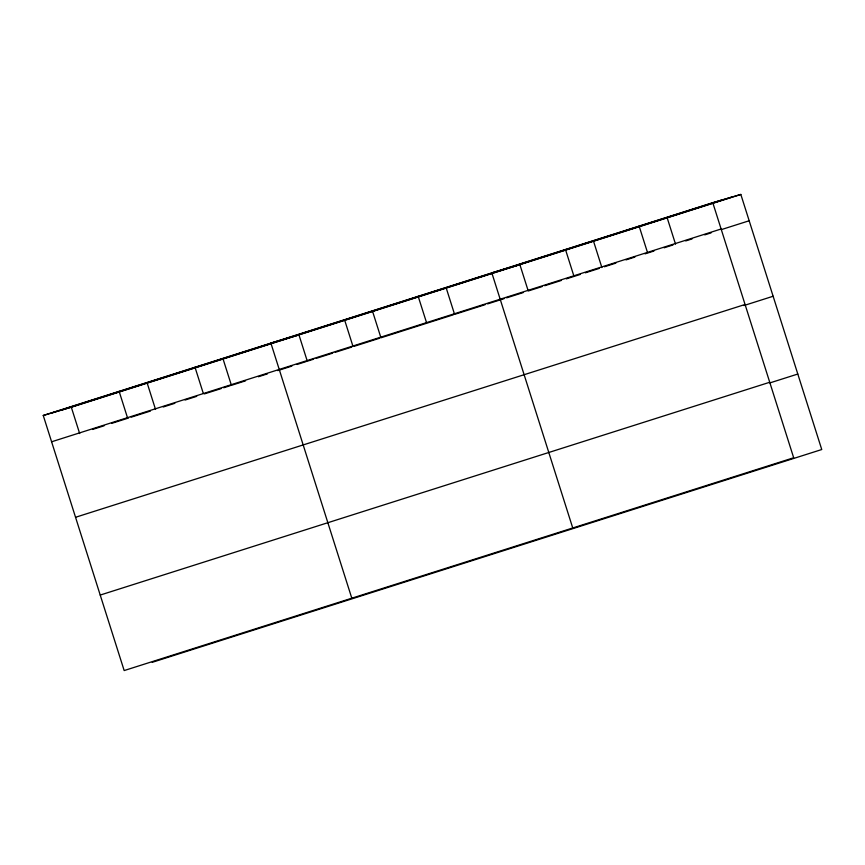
<?xml version="1.0" encoding="UTF-8"?>
<svg xmlns="http://www.w3.org/2000/svg" width="865" height="865" viewBox="0 0 865 865"><rect width="100%" height="100%" fill="white"/><g stroke="black" fill="none" stroke-linecap="round" stroke-linejoin="round"><path stroke-width="1.3" d="M712.771 202.68L793.681 457.758L124.171 670.559L43.25 415.47L712.771 202.68L740.829 194.441L821.75 449.53L152.229 662.32M52.516 412.756L722.026 199.956M62.053 409.956L731.574 197.155M43.25 415.47L71.319 407.242L740.829 194.441M51.597 441.788L721.118 228.998M92.523 429.462L104.103 425.785M111.812 423.331L128.539 418.022M131.112 417.2L150.402 411.07M163.258 406.983L174.838 403.306M185.121 400.03L196.701 396.354M204.41 393.899L221.137 388.59M223.7 387.769L230.133 385.725M245.563 380.827L231.42 385.325L223.073 359.007M258.43 376.74L267.436 373.875M277.719 370.609L291.862 366.111M297.009 364.479L306.015 361.613M313.649 359.18L307.302 361.202L298.955 334.885L270.886 343.124L351.806 598.212M316.19 358.38L332.69 353.136M335.231 352.325L351.741 347.081M354.282 346.27L379.681 338.204M453.325 314.795L380.946 337.793L372.599 311.476M485.07 304.707L454.59 314.384L446.243 288.067M487.611 303.896L504.111 298.652M506.652 297.841L523.163 292.597M542.204 286.542L528.245 290.986L519.887 264.668L491.828 272.897L572.749 527.985M544.745 285.731L561.255 280.487M566.337 278.876L580.296 274.432M585.378 272.821L599.348 268.377M604.43 266.766L615.858 263.133M626.011 259.9L634.899 257.078M645.063 253.856L653.951 251.023M664.104 247.801L672.992 244.968M685.696 240.935L692.043 238.924M704.737 234.88L711.084 232.869M721.248 229.636L749.177 220.759M75.547 517.281L745.057 304.491M743.922 305.54L773.126 296.252M100.221 595.066L769.731 382.265M769.872 382.914L797.8 374.037M667.185 217.85L675.533 244.168M639.116 226.079L647.463 252.396M593.541 241.259L601.889 267.577M565.472 249.488L573.819 275.805M418.173 296.306L426.532 322.623M344.529 319.715L352.877 346.032M195.003 367.236L203.351 393.553M147.191 383.119L155.538 409.437M119.132 391.358L127.479 417.676M71.319 407.242L79.667 433.549"/></g></svg>
